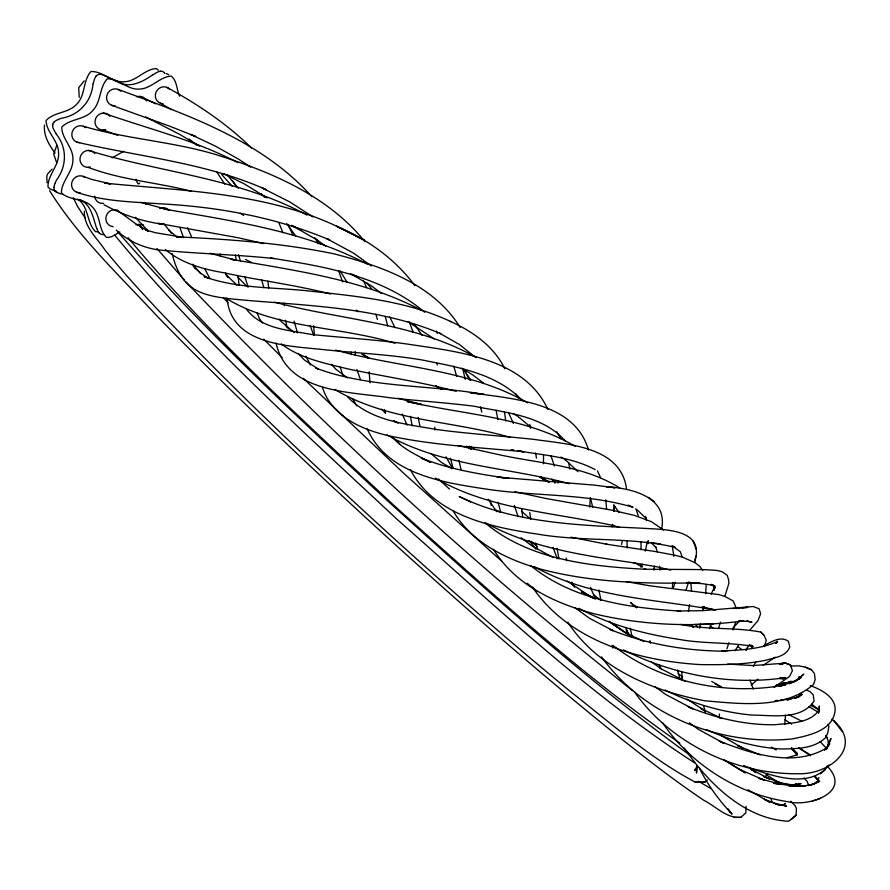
<?xml version="1.0" encoding="UTF-8"?>
<svg xmlns="http://www.w3.org/2000/svg" width="890" height="890" viewBox="0 0 890 890"><rect width="100%" height="100%" fill="white"/><g stroke="black" fill="none" stroke-linecap="round" stroke-linejoin="round"><path stroke-width="1.33" d="M543.479 463.757L543.534 455.424M681.785 672.173L682.33 680.116M648.087 540.909L648.042 543.612L648.276 540.998M706.215 584.541L705.636 593.752M640.589 566.997L640.667 564.349M641.078 549.753L641.011 541.865M554.948 483.248L555.048 480.544M694.801 561.312C705.403 528.048 662.594 529.65 642.035 528.237C580.325 525.111 515.955 523.932 459.207 496.531L470.643 501.86L469.876 501.526M819.178 711.11L819.379 705.97L818.589 712.134M696.826 765.634L696.503 773.076L696.959 766.524L694.511 770.618L696.358 768.76M746.087 806.296L745.798 812.87L740.981 817.309C726.707 818.744 715.76 806.262 703.823 800.288C675.399 781.242 648.354 760.227 621.531 739C544.802 677.646 470.832 612.91 397.952 547.05C315.705 472.301 234.86 395.939 157.296 316.328C119.95 275.911 78.921 237.641 49.618 190.705M684.232 747.923C708.062 782.844 744.085 819.067 788.707 821.259L796.094 815.14L796.405 808.576L795.26 805.839L790.676 801.234M53.934 187.456L54.045 189.147A4.016 3.872 -62.8 0 0 54.59 190.393L55.469 191.372M589.725 507.1L590.381 497.81M672.362 587.767L672.751 582.416M784.758 724.538L785.514 715.215M681.951 679.66L682.185 676.901M614.067 511.338L614.567 506.043L614.067 511.45M661.648 528.883C668.123 496.142 630.598 488.221 606.335 486.685L614.99 487.764L594.654 485.15L497.254 477.084L507.611 478.319M612.209 526.913L612.543 524.366M52.777 124.411L52.699 125.779M621.62 544.502L622.221 540.797M688.448 611.219L689.605 604.688M699.629 628.118L700.374 624.046M702.877 610.462L703.623 606.39M653.716 570.078L654.484 566.118M694.511 562.691L695.88 556.128M645.306 551.11L647.23 541.988M818.644 713.324L819.456 709.553C810.111 723.759 789.842 723.058 774.767 724.738C744.986 725.183 715.671 718.03 688.226 706.827L692.887 708.841L665.787 694.523L655.029 686.713M641.645 566.83L642.291 564.204M714.681 588.079L714.103 590.315L714.08 586.154M93.038 83.671C91.57 101.46 79.043 115.377 61.365 118.259A57.65 55.625 -62.8 0 0 58.94 119.182L58.462 119.394M764.51 646.596L766.234 640.177L763.987 635.204L760.783 632.067C734.517 627.016 706.994 630.087 680.616 624.413M686.068 589.937L688.615 581.993M726.896 648.866L728.921 642.591M718.441 628.551L720.544 622.199M675.265 582.194L673.296 587.856M733.004 630.042L735.585 622.488M112.129 157.864L123.754 151.278M724.972 595.899L728.888 583.373L728.576 579.679L727.197 575.285L722.102 571.703L716.595 570.379L703.79 569.6L643.926 569.222L645.817 569.311C590.237 566.307 529.695 560.021 485.295 523.031M56.771 145.426L53.723 154.081L56.749 162.915M709.553 628.562L711.544 623.601M818.934 777.626L817.554 781.175L813.838 784.079L819.757 781.242L808.687 785.67M826.376 749.213L830.893 738.689L826.376 749.213L829.792 743.64L824.641 749.981M55.247 182.828L55.447 182.339A57.65 55.625 -62.8 0 1 56.571 179.958C67.151 165.707 67.195 147.039 55.658 133.333M711.177 594.175L714.448 587.089M702.477 610.651L704.379 607.036M794.737 785.792L795.983 783.489L794.581 784.891L801.022 783.623L790.598 785.358L797.151 784.88L785.169 784.379M753.385 666.276L756.077 661.57M775.869 643.481L777.17 641.256L775.624 643.359M746.109 649.911L748.879 645.239M735.04 650.746L738.422 645.306M139.708 183.04C137.894 186.11 136.615 180.548 135.948 179.268M746.109 650.123L747.489 647.931L745.987 650.045M797.896 697.371L800.967 693.321L797.774 697.504M765.133 776.914L767.569 773.799M750.237 629.608L758.002 620.642L760.627 613.744L759.103 608.782L753.218 606.513L702.822 610.64L677.468 611.041M732.681 628.429L739.579 620.897M743.706 765.6C768.471 774.756 809.088 790.798 829.113 764.944M824.596 750.148L826.298 748.145C793.557 767.681 751.85 753.875 719.176 741.058L724.249 743.528L698.083 729.188L689.405 722.802M775.857 643.526L777.56 641.534C760.138 649.322 740.469 649.956 721.712 651.08L726.941 651.18C686.98 651.202 646.941 644.404 609.828 629.386L613.199 630.687L589.725 618.45L574.729 607.547M96.242 76.028L97.233 75.094A4.016 3.872 -62.8 0 1 98.467 74.515L100.125 74.348M52.054 169.1L47.626 173.939L46.792 176.187L47.092 182.728M84.239 80.845L78.698 87.676L79.243 97.333M84.372 211.253C83.771 226.65 96.821 237.853 104.731 249.667C122.097 271.228 140.854 291.62 159.788 311.811C218.562 373.811 280.172 433.063 342.628 491.325C416.765 560.099 492.326 627.394 570.479 691.597C610.718 723.092 649.5 757.635 694.745 781.876L705.525 781.798L707.372 779.929M54.357 121.808L53.267 123.12A4.016 3.872 -62.8 0 0 52.777 124.411M751.249 684.911L758.091 679.115M783.578 805.194L785.503 803.425L783.645 804.938M791.266 819.568L796.094 815.14M820.502 773.844L825.408 769.494M763.164 665.286L775.268 657.154M798.141 697.549L802.224 694.245L795.226 698.205M774.155 687.358L789.497 676.467L792.412 670.726L790.531 665.086L784.947 662.85L779.395 664.062L785.603 663.117L752.929 665.564L727.709 664.073M119.839 231.956C115.622 234.192 111.45 238.119 106.355 237.363C98.189 229.186 100.748 214.746 91.926 206.536C83.771 197.858 69.487 200.851 61.377 192.83C61.499 180.881 73.225 171.904 72.902 159.51C73.481 147.406 61.644 138.796 61.766 127.148C69.832 118.526 84.439 120.128 92.493 110.861C101.304 102.127 99.09 87.532 107.29 78.798C118.704 78.287 127.326 90.057 139.218 89.078C151.422 88.922 159.566 76.674 171.281 76.095C177.221 80.89 176.565 89.734 179.624 96.242M153.102 74.526C142.834 81.813 129.462 89 117.18 81.702M795.226 698.35L798.731 696.592L787.35 699.829M763.653 645.662C771.085 642.146 780.319 635.549 788.384 641.256L789.764 646.808C786.504 656.52 775.057 657.399 766.724 660.035C744.841 664.708 722.357 664.875 700.085 664.585C638.063 660.858 568.755 641.023 532.398 586.955M662.449 722.658C691.04 764.655 737.599 794.102 787.85 801.69C808.476 807.263 853.098 792.467 827.044 766.012M781.342 664.341L784.947 662.85L790.531 665.086M780.319 664.53L784.947 662.85M776.225 685.422L781.075 683.72L776.08 685.345M812.303 801.078L820.725 798.297M809.956 785.347L813.705 784.123L801.545 786.426M787.016 757.779L797.151 754.842L792.1 748.468M787.294 699.918L791.01 698.962L780.385 700.074M776.147 685.422L789.285 682.185L782.799 683.175L793.758 681.951M802.713 786.259L805.294 785.803L789.196 786.148L805.294 785.803M136.003 224.792L143.257 224.781M775.079 700.63L777.727 700.352M493.405 549.208C515.143 585.131 555.805 603.731 595.021 614C643.637 625.448 694.345 627.439 743.829 620.897L738.344 621.331L747.355 621.32L751.994 622.266L746.888 620.842M742.149 607.837L747.633 607.403L733.093 608.504M160.601 71.289L161.924 71.334A4.016 3.872 -62.8 0 1 163.182 71.79L164.439 72.869M102.94 234.415L101.616 234.37A4.016 3.872 -62.8 0 1 100.359 233.914L99.102 232.835M694.067 624.513L713.502 623.89M733.772 817.465L740.981 817.309M790.91 666.009L798.998 665.876L805.272 667.133L811.48 669.769L814.417 673.552L815.196 679.637L813.471 684.432C784.657 709.619 740.035 703.79 704.936 700.797C652.759 691.118 597.724 668.168 567.776 622.166M694.745 781.876L705.525 781.798M677.257 611.074L680.65 611.085C628.407 608.015 572.303 599.693 530.607 565.539M784.157 804.705L780.152 804.671L786.56 806.14L773.532 803.036L779.718 805.239L764.176 799.253L769.95 802.29L748.001 789.741M793.902 681.584L789.997 681.484L793.836 681.707M98.223 231.801L95.553 231.667C86.475 223.001 89.067 206.48 77.708 199.115M673.062 546.249L675.087 547.328C630.265 536.681 583.362 541.943 538.005 534.2C491.113 527.169 434.242 515.844 410.412 469.553M274.187 258.556C236.106 254.518 197.769 253.772 159.666 250.046C143.59 248.054 128.071 241.179 116.223 230.054M479.065 393.781L470.12 392.646C510.738 398.82 574.795 401.29 588.435 449.973M481.624 394.114L484.182 394.437C428.29 384.447 369.706 388.262 315.872 368.126L317.953 368.905L304.525 360.094L298.128 353.352M794.403 786.026L773.744 783.289L780.107 784.246L758.703 778.305L764.666 780.33L740.102 769.683L723.37 759.493L745.297 772.865L740.102 769.683M653.138 542.889L651.402 542.644L660.547 543.957M704.29 607.358L702.065 606.824L715.805 610.062C654.584 598.892 589.736 597.802 534 566.507M513.608 450.24L511.06 449.873L513.73 450.273M517.413 450.807L523.776 451.742C478.486 447.381 432.774 445.311 388.207 435.622C361.129 429.414 331.525 416.064 322.458 387.45M517.668 450.874C543.868 455.113 571.313 456.993 595.199 469.631M508.869 478.42C479.132 474.192 449.161 469.219 421.126 458.005L430.682 462.399C417.11 455.346 402.425 448.872 392.256 437.012M270.549 257.978C324.272 266.544 381.966 275.945 424.708 312.279M163.816 208.983C232.969 221.076 304.324 230.988 367.214 264.108M626.415 581.648L649.733 585.787L718.797 594.565L725.406 596.667L733.082 600.917L736.62 608.716M790.376 784.78L775.023 781.565L781.376 783.011L763.676 776.514L769.594 779.028L750.882 769.16L756.088 772.698L749.458 767.992M191.216 191.228C157.096 182.361 121.251 180.047 88.154 167.331M570.968 537.193L607.214 544.357L605.756 544.113L655.741 551.589L675.176 555.316L682.686 557.24L694.957 562.636L699.896 566.518L702.733 570.501M263.685 243.548L237.686 237.663L158.086 223.312L163.182 224.325C142.356 221.521 122.353 214.802 103.963 204.678M457.849 445.534L497.221 454.289C538.35 463.59 583.495 464.914 619.93 488.132M335.597 350.07C399.432 368.037 469.264 369.083 527.792 402.914M569.333 483.715C508.746 467.194 442.586 466.582 386.972 434.899M62.856 194.432L63.424 194.576M168.911 209.995L140.843 202.33M514.854 491.703L545.603 498.433L612.876 510.348L634.403 515.399L651.424 521.696L663.54 529.984M510.448 437.424C452.309 420.503 387.695 421.315 334.807 389.442M398.164 398.308L421.871 404.572L407.108 401.479C463.412 414.773 524.7 416.487 575.496 446.502M330.546 294C295.324 284.878 259.101 280.506 223.59 272.707C202.976 269.247 181.538 263.262 165.351 249.489M670.737 570.112L656.453 566.719L633.391 562.78L635.093 563.058C583.94 555.471 531.119 548.073 485.228 522.664M274.61 302.155C341.749 320.389 414.729 322.436 476.395 357.602M456.225 391.333C420.692 381.91 384.257 376.548 348.313 368.994C325.262 363.343 300.564 358.581 281.273 343.896M395.049 343.273C339.379 326.085 276.812 329.155 225.949 298.295M76.874 142.144C140.119 156.996 206.113 162.737 266.121 189.626L262.172 187.979L290.029 202.063L313.046 216.96M619.551 527.392L612.965 525.445L614.311 525.79C554.259 512.362 489.767 509.714 435.433 478.141M56.704 191.55L49.74 188.858L47.971 186.844C47.648 174.863 59.374 165.585 58.595 153.158C58.696 140.798 46.391 132.399 46.057 120.517C54.09 111.728 68.908 113.386 76.918 103.952C85.64 95.063 82.837 80.378 90.925 71.511C102.673 70.989 111.728 82.792 123.944 81.791C136.292 81.635 144.436 69.131 156.284 68.563L158.398 70.199M83.282 126.224C128.483 139.719 176.331 141.599 221.298 156.306C274.576 173.328 328.989 197.135 364.989 241.735M209.884 253.249L235.049 259.958L230.922 259.246C295.647 270.76 362.875 279.26 421.76 310.51M117.714 135.347L103.196 129.973M88.255 150.399C160.923 172.738 239.199 178.145 307.028 215.135M76.573 192.207C103.318 201.496 132.176 201.819 160.156 203.821C218.095 206.769 276.167 217.394 329.801 240L326.908 238.687L353.786 253.294L371.319 265.954M82.981 176.298L91.481 179.324L110.538 183.952L104.697 183.129C182.773 190.95 263.918 192.151 336.32 226.049L339.224 227.362C368.716 240.211 395.538 259.535 414.773 285.523M103.296 113.052C148.374 128.783 195.188 140.275 237.719 162.57M810.223 685.6C821.737 689.739 837.568 697.882 834.842 712.534C831.127 731.224 808.22 735.585 792.445 738.9C721.089 746.421 643.748 715.927 601.596 656.909M111.573 105.276L169.322 126.046L195.667 136.493L190.671 134.423L215.513 146.205L238.487 159.121L250.735 167.198M117.981 89.356C187.323 114.955 261.126 140.042 311.878 196.679M780.141 677.602L783.489 678.948L779.584 678.536L785.803 677.579C730.779 686.023 673.14 674.742 623.578 649.978M721.99 718.586L700.508 708.318L705.036 710.965L686.935 699.028M760.316 754.943L737.443 745.609L742.816 748.145L720.967 735.407M450.04 321.29L451.108 321.735C473.046 331.67 494.106 346.599 504.819 368.794M811.48 669.769L805.272 667.133M451.108 321.735C405.807 300.253 355.121 296.125 305.96 290.674C271.94 287.192 236.707 288.46 204.11 276.645L208.182 278.147L200.317 272.996L193.219 266.099M104.62 75.55L105.098 75.75A57.65 55.625 -62.8 0 1 107.401 76.829L112.641 79.51M806.462 690.095L810.011 691.597L813.249 694.856L814.05 701.109C801.367 720.5 772.42 715.137 752.25 715.093C721.923 712.334 692.309 703.5 665.041 690.017M706.293 729.489C729.922 740.135 755.21 747.489 781.164 748.98C796.361 748.679 814.161 748.968 825.731 737.476L827.778 732.915L828.868 726.507L828.178 724.349M595.021 598.692L581.415 591.728L593.04 597.769M594.965 598.725L591.338 597.112L567.075 581.014M628.173 505.064L633.046 507.278C585.331 493.06 534.601 496.553 485.706 488.999C442.019 482.38 387.406 474.159 367.214 428.869M643.815 641.479L625.67 632.923L608.994 621.454M116.034 81.179L113.764 80.078M352.195 274.498L356.834 276.701L352.396 274.354M552.99 557.474L531.998 545.915L521.117 537.771M685.167 681.306L661.181 668.846L651.191 661.693M291.709 225.582L301.221 230.154L294.101 226.449M147.796 231.011L145.404 229.854L155.706 232.768L181.671 237.096L176.665 236.818C229.353 239.288 282.197 243.081 333.928 253.828C381.042 266.032 433.397 283.854 460.197 327.531M245.518 259.535L251.525 262.45M145.749 116.946L179.68 134.39L199.616 146.183M223.635 173.75L244.394 183.941L267.122 197.936M407.854 321.568L434.298 338.957M144.992 98.556L155.594 103.83M632.434 604.677L637.062 606.98M788.529 714.481L801.901 721.267M549.43 482.035L539.841 477.062M636.317 563.793L642.48 566.963M147.963 231.011L135.758 223.779L117.269 210.251M715.315 683.865L721.812 687.258L711.766 681.462M811.68 704.224L817.854 708.874L818.711 711.221M166.519 73.559L168.755 74.738M469.386 446.457L474.159 448.983L469.508 446.291M711.922 584.452L713.791 585.442L702.522 583.684L686.602 582.627L699.885 582.828C646.774 583.907 592.862 582.917 541.187 569.244C506.955 559.732 471.4 542.711 453.099 510.749M495.062 509.625L499.88 512.173M398.108 423.206L393.347 420.67L396.751 422.483M361.83 354.276L368.772 357.991M80.456 199.783C90.435 204.533 92.849 216.192 95.831 225.782A57.65 55.625 -62.8 0 0 96.665 228.229L96.854 228.708M808.988 706.66L817.788 711.978M435.8 385.949L441.651 389.186M817.788 709.252L811.224 705.592M368.505 357.58L363.765 354.943L368.06 358.169M166.775 87.309C197.28 104.03 226.616 123.499 251.458 147.996M435.855 386.004L441.852 389.375M539.952 477.107L547.695 481.779M578.912 608.315C610.084 625.169 644.827 634.203 679.693 639.498C703.99 643.893 728.999 642.113 753.218 646.44L750.96 645.105M160.367 103.218L171.592 109.603M512.874 413.494L517.557 416.164L531.141 427.456M810.456 754.943L799.331 748.234M710.876 788.585L698.416 781.209M291.709 225.292L317.507 240.244L326.118 246.43M798.819 747.912L810.579 755.766M350.426 273.597L371.631 286.013L381.588 293.544M771.408 747.2L776.191 750.003M694.589 762.852C587.077 693.188 493.561 604.277 397.697 519.871C299.897 428.58 199.805 338.467 114.61 234.96M461.532 368.215L472.768 374.901L483.86 383.368M779.084 782.633L766.09 774.678M451.82 468.641L441.384 462.388L430.905 453.566M561.011 457.048L565.706 459.919L565.117 459.507L577.966 471.7M240.322 213.311L243.749 215.469M679.838 743.128C578.155 672.64 486.763 588.546 394.737 506.154C302.656 420.047 208.783 334.807 128.06 237.663M784.869 719.71L791.555 724.126M548.93 482.235L540.297 476.528L544.313 480.122M608.96 621.398L628.83 634.926L612.242 623.49M689.772 755.098C581.927 676.745 482.847 587.122 384.157 497.733C292.365 412.315 200.461 326.474 117.869 231.967M682.519 676.767L678.124 673.563M672.05 545.715L680.372 551.778L682.029 556.784M737.643 646.485L742.026 649.678M654.15 501.548L648.543 497.399M347.545 377.916L335.942 369.328L331.303 364.266M189.092 139.018L192.273 141.432M466.66 446.068L471.01 449.417M356.245 310.143L358.292 311.723M632.612 690.662C474.326 565.506 324.983 428.68 186.255 282.152M710.142 625.859L713.446 628.407M475.104 356.99L459.618 344.641L439.604 333.205L440.672 333.65C375.435 306.116 303.835 305.826 234.493 299.229C217.071 297.405 196.356 295.168 184.53 280.751C177.989 272.93 174.496 263.373 172.148 253.572M711.132 584.318L715.449 587.767L714.759 585.576M820.146 741.648L826.81 748.668M467.817 446.747L471.032 449.372M612.743 645.272C660.692 682.452 726.14 696.102 785.492 684.855L779.406 686.212L795.204 681.206L789.263 683.698L801.078 677.59L795.549 681.106L803.715 674.153L798.886 678.603L799.176 676.678L799.487 679.115M814.561 776.77L818.611 780.141M593.574 594.553L599.66 599.626M792.3 749.113L794.403 750.893M193.33 142.333L196.501 145.026M294.156 332.571L280.984 321.312L279.505 319.109M527.192 583.228L536.681 591.361M630.843 602.741L636.673 607.781L630.665 602.586M792.078 749.069L797.206 753.485L791.421 747.567M831.95 719.12C865.336 746.543 829.502 775.101 797.729 773.722C734.995 774.322 671.071 743.506 634.537 692.075M531.163 541.32L537.26 546.616M177.277 237.43L168.911 230.121L171.47 233.258M690.406 624.624L693.366 627.216M502.116 561.546L403.559 473.168L303.201 378.25M521.54 511.216L530.54 519.126M521.851 400.044C495.73 373.11 456.926 367.025 421.782 359.916C389.075 354.431 355.9 353.074 322.959 349.559C287.526 345.787 231.311 344.942 227.028 298.206M135.402 217.327L148.485 231.289M691.486 625.659L693.477 627.428M438.392 478.965L449.528 489.111M236.985 285.156L225.593 274.209L228.229 277.624L225.459 272.963M763.987 635.204L760.783 632.067M637.062 509.67L646.051 518.436L645.473 516.334M565.706 441.384C542.789 415.23 505.42 412.704 473.48 406.129C445.912 402.725 418.2 400.789 390.577 397.875C350.393 391.522 287.337 393.447 276.056 343.095M651.369 542.856L655.963 547.417M286.079 326.274L288.905 329.078M282.163 357.591L263.674 339.135M818.711 780.063L815.051 776.38L817.665 780.196M261.048 193.653L264.875 197.569M246.319 285.935L237.808 277.057M381.665 409.178L385.37 413.027M228.118 302.756L223.512 297.939M347.645 396.818C370.318 421.059 406.018 424.074 436.89 429.547C469.319 433.942 502.005 435.9 534.534 439.46C567.82 444.366 620.786 446.257 626.504 488.699M749.491 644.627L752.617 647.987L751.494 645.506M246.118 308.752C261.337 329.322 289.05 330.123 312.001 334.54C343.529 337.777 375.191 339.602 406.597 343.952C456.125 351.55 524.077 357.602 547.884 409.4M804.037 777.96L807.163 781.442L808.532 785.125M193.875 265.876L200.929 273.742M184.453 280.161L156.94 248.51M221.788 174.607L232.179 186.288M791.777 748.779L797.151 754.842M315.983 238.954L320.511 244.094M833.808 720.722L842.418 731.669M226.983 174.551L238.264 188.224M366.836 282.931L372.02 289.361M169.968 231.356L163.704 223.512M138.784 223.969L141.299 227.184M529.172 540.508L535.869 549.141M286.714 223.724L295.625 235.817M614.156 505.609L619.051 512.328M827.266 737.699L825.742 735.563L828.034 740.246L828.334 744.707M571.58 582.972L574.695 587.3M85.184 217.95L77.597 206.513L73.269 197.725M55.013 153.136C49.139 144.859 43.343 135.636 44.5 125.034M262.494 323.003L259.424 318.62L256.954 312.646M414.44 324.349L422.06 335.43M209.895 278.681L204.867 268.958M397.374 440.884L399.61 444.155M488.221 499.201L496.698 511.672M232.268 180.359L236.562 186.878M139.763 225.192L142.634 229.542M515.788 393.803L518.692 398.275M216.648 171.714L224.725 184.152M695.991 624.713L697.471 627.005M464.469 370.307L465.882 372.532M467.295 374.757L470.821 380.319M730.067 812.203L728.02 808.966L732.058 814.15C719.131 800.444 707.75 785.114 699.44 768.17M340.158 270.983L347.267 282.508M556.851 431.728L560.722 438.792M626.46 630.142L630.064 636.083M551.922 479.087L553.302 481.445M314.849 237.674L318.297 243.671M445.957 456.826L452.632 468.596M352.685 398.731L356.712 405.862M689.717 582.194L691.052 584.574L691.508 591.294M463.757 369.194L469.742 380.152M192.93 264.219L195.377 268.858M389.664 316.751L394.938 327.598M305.926 356.245L310.399 364.822M626.215 629.898L627.639 632.723L625.815 627.628M659.145 664.797L661.559 669.591M187.556 227.729L191.906 237.608M557.34 558.731L552.99 547.417M288.06 224.38L293.066 235.372M508.568 412.715L513.408 423.395M363.309 280.317L366.602 287.592M597.502 470.899L600.505 477.596M402.269 414.084L407.086 425.086M436.334 362.519L437.391 364.967M590.459 587.267L595.243 598.825M409.433 322.058L413.094 332.181M278.804 222.533L282.898 232.679M550.921 455.558L554.403 465.937M518.069 516.667L514.331 505.398M338.523 270.716L342.683 281.941M750.014 680.082L753.341 689.094M693.177 541.076L696.136 549.264M356.879 369.617L360.45 379.585M635.794 508.657L638.286 515.688M310.209 325.54L313.758 335.541M179.969 227.707L183.529 237.73M770.829 798.475L772.131 802.19M611.964 645.573L612.821 648.087M655.607 546.66L657.298 551.878M248.11 287.348L244.961 276.923M436.467 330.98L437.257 333.494M453.778 366.079L456.648 376.281M340.28 367.17L342.683 375.002M297.494 333.016L294.101 321.156M238.531 254.818L240.511 261.293M500.725 512.551L498.1 502.249M703.545 705.726L705.459 712.189M384.513 409.678L385.581 413.361M677.501 670.148L680.094 679.137M672.339 546.416L673.852 556.395M375.847 314.203L377.349 319.399M571.736 582.16L572.493 584.819M261.638 279.883L263.841 287.637M649.867 640.667L650.59 643.259M535.791 543.189L537.504 549.341M645.873 517.969L646.574 520.65M480.433 406.83L481.801 412.092M450.462 458.305L453.11 468.585M385.348 316.829L387.673 325.885M590.359 497.733L592.74 507.155M286.858 326.675L285.568 320.244M529.761 424.53L530.685 428.235M462.778 368.961L465.292 379.318M632.111 637.24L630.298 628.129M458.94 460.419L461.009 469.597M490.034 500.091L491.224 505.453M350.949 351.973L351.517 354.665M568.588 462.666L569.912 469.108M598.848 589.925L600.973 600.439M418.211 417.366L419.958 426.21M496.042 410.134L497.899 419.635M566.162 558.008L566.674 560.711M557.674 480.5L558.163 483.148M557.073 548.351L558.965 558.909M410.468 416.309L412.126 425.809M235.45 255.085L236.195 260.258M529.728 512.429L530.807 519.115M504.441 411.736L505.754 420.959M535.702 453.01L536.425 458.161M220.119 253.906L220.498 256.565M659.701 665.531L660.069 668.19M521.718 509.125L522.719 517.257M613.855 504.608L614.323 508.602M267.935 281.173L268.713 288.06M238.053 275.778L239.076 285.212M284.11 303.156L284.344 305.793M605.767 499.846L606.58 509.214M719.298 714.014L719.621 718.03M313.658 325.74L314.37 335.107M369.205 371.786L369.928 382.789M355.166 351.483L355.433 355.533M434.776 427.222L434.921 429.97M659.724 566.218L659.879 570.123M627.005 541.298L627.227 547.928M105.599 129.517A8.588 8.132 -59.8 0 1 95.664 125.201A8.588 8.132 -59.8 0 1 99.168 114.354A8.588 8.132 -59.8 0 1 109.904 116.189M93.294 83.704A23.663 22.84 -62.8 0 1 95.987 75.895M100.147 74.259A15.731 15.175 -62.8 0 1 104.586 75.617M153.258 74.749A23.663 22.84 -62.8 0 1 160.523 71M164.505 72.824A15.731 15.175 -62.8 0 1 164.906 73.425M103.652 234.493A23.663 22.84 -62.8 0 1 103.017 234.704M99.035 232.88A15.731 15.175 -62.8 0 1 96.921 228.686M61.922 193.998A23.663 22.84 -62.8 0 1 55.325 191.639M53.856 187.445A15.731 15.175 -62.8 0 1 55.313 182.862M55.87 133.166A23.663 22.84 -62.8 0 1 52.41 125.857M54.312 121.741A15.731 15.175 -62.8 0 1 58.484 119.46M136.782 96.788A8.588 8.132 -59.8 0 1 146.605 100.859M144.38 202.442A8.588 8.132 -59.8 0 1 145.815 204.377M103.574 203.365A8.588 8.132 -59.8 0 1 94.607 196.145M90.157 166.997A8.588 8.132 -59.8 0 1 80.523 162.303A8.588 8.132 -59.8 0 1 84.25 151.634A8.588 8.132 -59.8 0 1 94.863 153.547M115.133 105.743A8.577 8.132 -59.8 0 1 107.145 94.496A8.577 8.132 -59.8 0 1 120.784 91.236M163.115 103.718A8.577 8.132 -59.8 0 1 156.139 91.948A8.577 8.132 -59.8 0 1 169.712 89.323M159.755 208.471A8.577 8.132 -59.8 0 1 169.267 210.507M113.219 226.661A8.577 8.132 -59.8 0 1 106.199 216.092A8.577 8.132 -59.8 0 1 118.003 210.585M80.133 192.685A8.577 8.132 -59.8 0 1 71.968 181.938A8.577 8.132 -59.8 0 1 85.04 177.499M79.622 142.645A8.577 8.132 -59.8 0 1 72.468 131.264A8.577 8.132 -59.8 0 1 85.64 127.682M362.92 239.432L336.32 226.049L364.188 240.133L362.92 239.432"/></g></svg>
